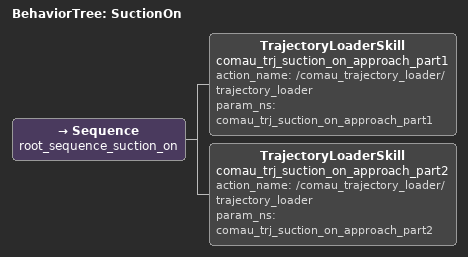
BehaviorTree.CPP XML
<root BTCPP_format="4" >
     <BehaviorTree ID="SuctionOn">
        <Sequence name="root_sequence_suction_on">
            <TrajectoryLoaderSkill name="comau_trj_suction_on_approach_part1" action_name= "/comau_trajectory_loader/trajectory_loader" param_ns="comau_trj_suction_on_approach_part1"/>
            <TrajectoryLoaderSkill name="comau_trj_suction_on_approach_part2" action_name= "/comau_trajectory_loader/trajectory_loader" param_ns="comau_trj_suction_on_approach_part2"/>
        </Sequence>
     </BehaviorTree>
 </root>
